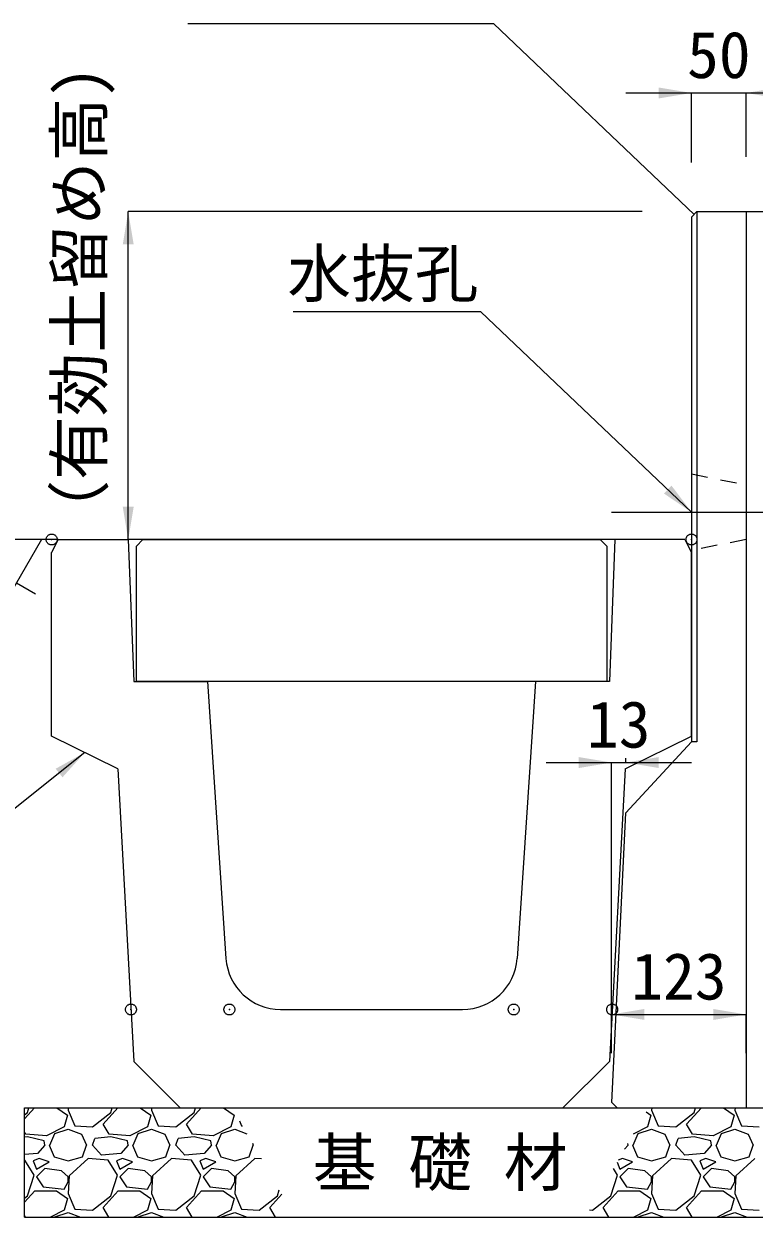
# Model space of a CAD drawing. Units: millimetres at full size, sheet at 1:20. Extents: x 201886 to 211886, y 860265 to 873235.
# Drawn here: x 202568 to 203236, y 864407 to 865499 of the extents above; entities that cross this region are included whole.
import ezdxf
from ezdxf.enums import TextEntityAlignment as Align

# ---------------------------------------------------------------- set-up
doc = ezdxf.new("R2010")
doc.units = ezdxf.units.MM
doc.header["$LTSCALE"] = 20
doc.header["$PDMODE"] = 32
doc.header["$PDSIZE"] = 10
doc.linetypes.add('USER1', pattern=[1.35, 0.75, -0.6])
doc.linetypes.add('USER2', pattern=[28.575, 19.05, -3.175, 3.175, -3.175])
for name, color, linetype, lineweight in [('0_2', 7, 'Continuous', 20), ('UKパネル', 2, 'Continuous', 20), ('ハッチング', 7, 'Continuous', 5), ('寸法線', 7, 'Continuous', 13), ('引出線', 4, 'Continuous', 13), ('本体', 2, 'Continuous', 13), ('補助線', 8, 'USER2', 13)]:
    doc.layers.add(name, color=color, linetype=linetype, lineweight=lineweight)
doc.layers.add('文字', color=7, linetype='Continuous')
doc.styles.add('ＭＳ ゴシック', font='')
doc.styles.get('ＭＳ ゴシック').set_extended_font_data('MS Gothic')

# ---------------------------------------------------------------- blocks, each defined once
blk = doc.blocks.new('filled_arrow')
at = {"color": 0, "linetype": 'Continuous', "lineweight": -2}
blk.add_solid([(7.5, 1.25), (0, 0), (7.5, -1.25)], dxfattribs=at)

msp = doc.modelspace()

# ---------------------------------------------------------------- linework, layer by layer
at = {"layer": '0_2'}
for p, q in [((203228.85, 865327.25), (203747.01, 865327.25)), ((202599.85, 865027.25), (202053.78, 865027.25)), ((202569.1, 864507.25), (203329.1, 864507.25)), ((202569.1, 864407.25), (202569.1, 864507.25)), ((202569.1, 864407.25), (203329.1, 864407.25))]:
    msp.add_line(p, q, dxfattribs=at)
at = {"layer": 'UKパネル'}
for p, q in [((203178.85, 865322.25), (203183.85, 865327.25)), ((203178.85, 865322.25), (203178.85, 864842.25)), ((203183.85, 865327.25), (203228.85, 865327.25)), ((203228.85, 865327.25), (203228.85, 864507.25)), ((203118.85, 864777.25), (203178.85, 864842.25)), ((203106.09, 864512.25), (203118.85, 864777.25)), ((203110.85, 864507.25), (203106.09, 864512.25)), ((203110.85, 864507.25), (203228.85, 864507.25))]:
    msp.add_line(p, q, dxfattribs=at)
at = {"layer": 'UKパネル', "color": 4, "lineweight": 5}
for p, q in [((203183.85, 865327.25), (203183.85, 864842.25)), ((203183.85, 864842.25), (203178.85, 864842.25))]:
    msp.add_line(p, q, dxfattribs=at)
at = {"layer": 'UKパネル', "linetype": 'USER1', "lineweight": 9}
for p, q in [((203178.85, 865087.25), (203228.85, 865077.25)), ((203228.85, 865027.25), (203178.85, 865017.25))]:
    msp.add_line(p, q, dxfattribs=at)
at = {"layer": 'ハッチング', "lineweight": 9}
for p, q in [((202584.53, 865027.25), (202555.88, 864977.63)), ((202561.69, 864987.68), (202579.1, 864977.63))]:
    msp.add_line(p, q, dxfattribs=at)
at = {"layer": 'ハッチング'}
for p, q in [((202569.1, 864497.04), (202578.29, 864507.25)), ((202569.1, 864500.95), (202571.65, 864502.92)), ((202571.65, 864502.92), (202573.04, 864507.25)), ((202598.67, 864507.25), (202608.23, 864500.64)), ((202609.08, 864507.25), (202608.99, 864505.21)), ((202608.99, 864505.21), (202615.08, 864490.73)), ((202631.09, 864489.97), (202647.85, 864502.92)), ((202640.99, 864492.25), (202654.49, 864507.25)), ((202647.85, 864502.92), (202649.24, 864507.25)), ((202674.87, 864507.25), (202684.43, 864500.64)), ((202685.28, 864507.25), (202685.19, 864505.21)), ((202685.19, 864505.21), (202691.28, 864490.73)), ((202707.29, 864489.97), (202724.05, 864502.92)), ((202717.19, 864492.25), (202730.69, 864507.25)), ((202724.05, 864502.92), (202725.44, 864507.25)), ((202751.07, 864507.25), (202760.63, 864500.64)), ((203137.39, 864503.57), (203141.63, 864500.64)), ((203142.48, 864507.25), (203142.39, 864505.21)), ((203142.39, 864505.21), (203148.48, 864490.73)), ((203164.49, 864489.97), (203181.25, 864502.92)), ((203174.39, 864492.25), (203187.89, 864507.25)), ((203181.25, 864502.92), (203182.64, 864507.25)), ((203208.27, 864507.25), (203217.83, 864500.64)), ((203218.68, 864507.25), (203218.59, 864505.21)), ((203218.59, 864505.21), (203224.68, 864490.73)), ((202608.23, 864500.64), (202605.18, 864489.97)), ((202615.08, 864490.73), (202631.09, 864489.97)), ((202646.33, 864483.11), (202640.99, 864492.25)), ((202684.43, 864500.64), (202681.38, 864489.97)), ((202691.28, 864490.73), (202707.29, 864489.97)), ((202722.53, 864483.11), (202717.19, 864492.25)), ((202760.63, 864500.64), (202757.58, 864489.97)), ((202765.51, 864495.41), (202767.48, 864490.73)), ((202767.48, 864490.73), (202768.24, 864490.69)), ((203141.63, 864500.64), (203138.58, 864489.97)), ((203148.48, 864490.73), (203164.49, 864489.97)), ((203179.73, 864483.11), (203174.39, 864492.25)), ((203217.83, 864500.64), (203214.78, 864489.97)), ((203224.68, 864490.73), (203240.69, 864489.97)), ((202570.13, 864483.11), (202569.1, 864484.87)), ((202571.65, 864480.82), (202569.1, 864480.55)), ((202589.18, 864481.59), (202570.13, 864483.11)), ((202586.89, 864477.01), (202571.65, 864480.82)), ((202605.18, 864489.97), (202589.18, 864481.59)), ((202592.22, 864473.2), (202596.8, 864483.87)), ((202596.8, 864483.87), (202608.99, 864487.68)), ((202608.99, 864487.68), (202621.18, 864483.11)), ((202621.18, 864483.11), (202625.75, 864473.2)), ((202647.85, 864480.82), (202633.37, 864479.3)), ((202665.38, 864481.59), (202646.33, 864483.11)), ((202663.09, 864477.01), (202647.85, 864480.82)), ((202681.38, 864489.97), (202665.38, 864481.59)), ((202668.42, 864473.2), (202673, 864483.87)), ((202673, 864483.87), (202685.19, 864487.68)), ((202685.19, 864487.68), (202697.38, 864483.11)), ((202697.38, 864483.11), (202701.95, 864473.2)), ((202724.05, 864480.82), (202709.57, 864479.3)), ((202741.58, 864481.59), (202722.53, 864483.11)), ((202739.29, 864477.01), (202724.05, 864480.82)), ((202757.58, 864489.97), (202741.58, 864481.59)), ((202744.62, 864473.2), (202749.2, 864483.87)), ((202749.2, 864483.87), (202761.39, 864487.68)), ((202761.39, 864487.68), (202772.35, 864483.57)), ((203138.58, 864489.97), (203125.62, 864483.18)), ((203125.62, 864473.2), (203130.2, 864483.87)), ((203130.2, 864483.87), (203142.39, 864487.68)), ((203142.39, 864487.68), (203154.58, 864483.11)), ((203154.58, 864483.11), (203159.15, 864473.2)), ((203181.25, 864480.82), (203166.77, 864479.3)), ((203198.78, 864481.59), (203179.73, 864483.11)), ((203196.49, 864477.01), (203181.25, 864480.82)), ((203214.78, 864489.97), (203198.78, 864481.59)), ((203201.82, 864473.2), (203206.4, 864483.87)), ((203206.4, 864483.87), (203218.59, 864487.68)), ((203218.59, 864487.68), (203230.78, 864483.11)), ((203230.78, 864483.11), (203235.35, 864473.2)), ((202587.65, 864473.2), (202580.79, 864465.58)), ((202587.65, 864473.2), (202586.89, 864477.01)), ((202591.46, 864473.2), (202596.03, 864462.54)), ((202621.94, 864462.54), (202625.75, 864473.2)), ((202631.09, 864473.2), (202633.37, 864479.3)), ((202639.47, 864464.06), (202631.09, 864473.2)), ((202663.85, 864473.2), (202656.99, 864465.58)), ((202663.85, 864473.2), (202663.09, 864477.01)), ((202667.66, 864473.2), (202672.23, 864462.54)), ((202698.14, 864462.54), (202701.95, 864473.2)), ((202707.29, 864473.2), (202709.57, 864479.3)), ((202715.67, 864464.06), (202707.29, 864473.2)), ((202740.05, 864473.2), (202733.19, 864465.58)), ((202740.05, 864473.2), (202739.29, 864477.01)), ((202743.86, 864473.2), (202748.43, 864462.54)), ((202774.34, 864462.54), (202778.15, 864473.2)), ((202777.42, 864474.78), (202778.15, 864473.2)), ((203121.05, 864473.2), (203117.73, 864469.51)), ((203121.05, 864473.2), (203120.75, 864474.73)), ((203124.86, 864473.2), (203129.43, 864462.54)), ((203155.34, 864462.54), (203159.15, 864473.2)), ((203164.49, 864473.2), (203166.77, 864479.3)), ((203172.87, 864464.06), (203164.49, 864473.2)), ((203197.25, 864473.2), (203190.39, 864465.58)), ((203197.25, 864473.2), (203196.49, 864477.01)), ((203201.06, 864473.2), (203205.63, 864462.54)), ((203231.54, 864462.54), (203235.35, 864473.2)), ((202580.79, 864465.58), (202569.1, 864464.57)), ((202569.36, 864459.49), (202569.1, 864459.51)), ((202577.75, 864445.77), (202569.36, 864459.49)), ((202582.32, 864461.01), (202576.98, 864458.73)), ((202576.98, 864458.73), (202580.03, 864451.11)), ((202580.03, 864451.11), (202591.46, 864457.96)), ((202591.46, 864457.96), (202582.32, 864461.01)), ((202596.03, 864462.54), (202608.99, 864458.73)), ((202608.99, 864458.73), (202621.94, 864462.54)), ((202627.28, 864461.01), (202609.75, 864445.01)), ((202645.56, 864459.49), (202627.28, 864461.01)), ((202656.99, 864465.58), (202639.47, 864464.06)), ((202653.95, 864445.77), (202645.56, 864459.49)), ((202658.52, 864461.01), (202653.18, 864458.73)), ((202653.18, 864458.73), (202656.23, 864451.11)), ((202656.23, 864451.11), (202667.66, 864457.96)), ((202667.66, 864457.96), (202658.52, 864461.01)), ((202672.23, 864462.54), (202685.19, 864458.73)), ((202685.19, 864458.73), (202698.14, 864462.54)), ((202703.48, 864461.01), (202685.95, 864445.01)), ((202721.76, 864459.49), (202703.48, 864461.01)), ((202733.19, 864465.58), (202715.67, 864464.06)), ((202730.15, 864445.77), (202721.76, 864459.49)), ((202734.72, 864461.01), (202729.38, 864458.73)), ((202729.38, 864458.73), (202732.43, 864451.11)), ((202732.43, 864451.11), (202743.86, 864457.96)), ((202743.86, 864457.96), (202734.72, 864461.01)), ((202748.43, 864462.54), (202761.39, 864458.73)), ((202761.39, 864458.73), (202774.34, 864462.54)), ((202779.68, 864461.01), (202762.15, 864445.01)), ((202785.66, 864460.51), (202779.68, 864461.01)), ((203110.84, 864457.58), (203113.43, 864451.11)), ((203115.72, 864461.01), (203111.87, 864459.36)), ((203113.43, 864451.11), (203124.86, 864457.96)), ((203124.86, 864457.96), (203115.72, 864461.01)), ((203129.43, 864462.54), (203142.39, 864458.73)), ((203142.39, 864458.73), (203155.34, 864462.54)), ((203160.68, 864461.01), (203143.15, 864445.01)), ((203178.96, 864459.49), (203160.68, 864461.01)), ((203190.39, 864465.58), (203172.87, 864464.06)), ((203187.35, 864445.77), (203178.96, 864459.49)), ((203191.92, 864461.01), (203186.58, 864458.73)), ((203186.58, 864458.73), (203189.63, 864451.11)), ((203189.63, 864451.11), (203201.06, 864457.96)), ((203201.06, 864457.96), (203191.92, 864461.01)), ((203205.63, 864462.54), (203218.59, 864458.73)), ((203218.59, 864458.73), (203231.54, 864462.54)), ((203236.88, 864461.01), (203219.35, 864445.01)), ((202587.65, 864451.87), (202580.03, 864444.25)), ((202602.89, 864449.58), (202587.65, 864451.87)), ((202608.99, 864444.25), (202602.89, 864449.58)), ((202663.85, 864451.87), (202656.23, 864444.25)), ((202679.09, 864449.58), (202663.85, 864451.87)), ((202685.19, 864444.25), (202679.09, 864449.58)), ((202740.05, 864451.87), (202732.43, 864444.25)), ((202755.29, 864449.58), (202740.05, 864451.87)), ((202761.39, 864444.25), (202755.29, 864449.58)), ((203111.15, 864445.77), (203107.48, 864451.76)), ((203121.05, 864451.87), (203113.43, 864444.25)), ((203136.29, 864449.58), (203121.05, 864451.87)), ((203142.39, 864444.25), (203136.29, 864449.58)), ((203197.25, 864451.87), (203189.63, 864444.25)), ((203212.49, 864449.58), (203197.25, 864451.87)), ((203218.59, 864444.25), (203212.49, 864449.58)), ((202571.65, 864426.72), (202577.75, 864445.77)), ((202580.03, 864444.25), (202586.13, 864435.1)), ((202605.18, 864432.82), (202608.99, 864439.68)), ((202609.75, 864445.01), (202608.99, 864429.01)), ((202608.99, 864439.68), (202608.99, 864444.25)), ((202647.85, 864426.72), (202653.95, 864445.77)), ((202656.23, 864444.25), (202662.33, 864435.1)), ((202681.38, 864432.82), (202685.19, 864439.68)), ((202685.95, 864445.01), (202685.19, 864429.01)), ((202685.19, 864439.68), (202685.19, 864444.25)), ((202724.05, 864426.72), (202730.15, 864445.77)), ((202732.43, 864444.25), (202738.53, 864435.1)), ((202757.58, 864432.82), (202761.39, 864439.68)), ((202762.15, 864445.01), (202761.39, 864429.01)), ((202761.39, 864439.68), (202761.39, 864444.25)), ((203105.05, 864426.72), (203111.15, 864445.77)), ((203113.43, 864444.25), (203119.53, 864435.1)), ((203138.58, 864432.82), (203142.39, 864439.68)), ((203143.15, 864445.01), (203142.39, 864429.01)), ((203142.39, 864439.68), (203142.39, 864444.25)), ((203181.25, 864426.72), (203187.35, 864445.77)), ((203189.63, 864444.25), (203195.73, 864435.1)), ((203214.78, 864432.82), (203218.59, 864439.68)), ((203219.35, 864445.01), (203218.59, 864429.01)), ((203218.59, 864439.68), (203218.59, 864444.25)), ((202569.1, 864420.84), (202578.51, 864431.29)), ((202569.1, 864424.75), (202571.65, 864426.72)), ((202578.51, 864431.29), (202598.32, 864431.29)), ((202586.13, 864435.1), (202605.18, 864432.82)), ((202598.32, 864431.29), (202608.23, 864424.44)), ((202608.99, 864429.01), (202615.08, 864414.53)), ((202631.09, 864413.77), (202647.85, 864426.72)), ((202640.99, 864416.05), (202654.71, 864431.29)), ((202654.71, 864431.29), (202674.52, 864431.29)), ((202662.33, 864435.1), (202681.38, 864432.82)), ((202674.52, 864431.29), (202684.43, 864424.44)), ((202685.19, 864429.01), (202691.28, 864414.53)), ((202707.29, 864413.77), (202724.05, 864426.72)), ((202717.19, 864416.05), (202730.91, 864431.29)), ((202730.91, 864431.29), (202750.72, 864431.29)), ((202738.53, 864435.1), (202757.58, 864432.82)), ((202750.72, 864431.29), (202760.63, 864424.44)), ((202761.39, 864429.01), (202767.48, 864414.53)), ((202783.49, 864413.77), (202800.25, 864426.72)), ((202793.39, 864416.05), (202804.32, 864428.2)), ((202800.25, 864426.72), (202802, 864432.21)), ((203088.29, 864413.77), (203105.05, 864426.72)), ((203098.19, 864416.05), (203111.91, 864431.29)), ((203111.91, 864431.29), (203131.72, 864431.29)), ((203119.53, 864435.1), (203138.58, 864432.82)), ((203131.72, 864431.29), (203141.63, 864424.44)), ((203142.39, 864429.01), (203148.48, 864414.53)), ((203164.49, 864413.77), (203181.25, 864426.72)), ((203174.39, 864416.05), (203188.11, 864431.29)), ((203188.11, 864431.29), (203207.92, 864431.29)), ((203195.73, 864435.1), (203214.78, 864432.82)), ((203207.92, 864431.29), (203217.83, 864424.44)), ((203218.59, 864429.01), (203224.68, 864414.53)), ((202608.23, 864424.44), (202605.18, 864413.77)), ((202615.08, 864414.53), (202631.09, 864413.77)), ((202646.13, 864407.25), (202640.99, 864416.05)), ((202684.43, 864424.44), (202681.38, 864413.77)), ((202691.28, 864414.53), (202707.29, 864413.77)), ((202722.33, 864407.25), (202717.19, 864416.05)), ((202760.63, 864424.44), (202757.58, 864413.77)), ((202767.48, 864414.53), (202783.49, 864413.77)), ((202798.53, 864407.25), (202793.39, 864416.05)), ((203085.62, 864413.89), (203088.29, 864413.77)), ((203103.33, 864407.25), (203098.19, 864416.05)), ((203141.63, 864424.44), (203138.58, 864413.77)), ((203148.48, 864414.53), (203164.49, 864413.77)), ((203179.53, 864407.25), (203174.39, 864416.05)), ((203217.83, 864424.44), (203214.78, 864413.77)), ((203224.68, 864414.53), (203240.69, 864413.77)), ((202569.93, 864407.25), (202569.1, 864408.67)), ((202605.18, 864413.77), (202592.74, 864407.25)), ((202596.62, 864407.25), (202596.8, 864407.67)), ((202596.8, 864407.67), (202608.99, 864411.48)), ((202608.99, 864411.48), (202620.27, 864407.25)), ((202681.38, 864413.77), (202668.94, 864407.25)), ((202672.82, 864407.25), (202673, 864407.67)), ((202673, 864407.67), (202685.19, 864411.48)), ((202685.19, 864411.48), (202696.47, 864407.25)), ((202757.58, 864413.77), (202745.14, 864407.25)), ((202749.02, 864407.25), (202749.2, 864407.67)), ((202749.2, 864407.67), (202761.39, 864411.48)), ((202761.39, 864411.48), (202772.67, 864407.25)), ((203138.58, 864413.77), (203126.14, 864407.25)), ((203130.02, 864407.25), (203130.2, 864407.67)), ((203130.2, 864407.67), (203142.39, 864411.48)), ((203142.39, 864411.48), (203153.67, 864407.25)), ((203214.78, 864413.77), (203202.34, 864407.25)), ((203206.22, 864407.25), (203206.4, 864407.67)), ((203206.4, 864407.67), (203218.59, 864411.48)), ((203218.59, 864411.48), (203229.87, 864407.25))]:
    msp.add_line(p, q, dxfattribs=at)
at = {"layer": '寸法線'}
for p, q in [((203118.85, 865435.8), (203288.85, 865435.8)), ((203178.85, 865372.25), (203178.85, 865435.8)), ((203228.85, 865377.25), (203228.85, 865435.8)), ((202663.85, 865027.25), (202663.85, 865327.25)), ((203133.85, 865327.25), (202663.85, 865327.25)), ((203128.85, 865027.25), (202663.85, 865027.25)), ((203045.85, 864823.18), (203178.85, 864823.18)), ((203105.85, 864557.25), (203105.85, 864823.18)), ((203118.85, 864823.18), (203118.85, 864827.25)), ((203105.85, 864592.7), (203228.85, 864592.7)), ((203105.85, 864557.25), (203105.85, 864592.7)), ((203228.85, 864557.25), (203228.85, 864592.7))]:
    msp.add_line(p, q, dxfattribs=at)
at = {"layer": '引出線'}
for points in [[(203181.35, 865324.75), (202998.05, 865499.04), (202718.26, 865499.04)], [(203178.85, 865052.25), (202986.39, 865235.7), (202814.65, 865235.7)]]:
    msp.add_lwpolyline(points, dxfattribs=at)
at = {"layer": '引出線', "lineweight": 9}
msp.add_lwpolyline([(202624.1, 864832.32), (202398.93, 864652.33), (202389.91, 864652.33), (202041.83, 864652.33)], dxfattribs=at)
at = {"layer": '本体'}
for p, q in [((202599.85, 865027.25), (202593.85, 865015.25)), ((202599.85, 865027.25), (202663.85, 865027.25)), ((202663.85, 865027.25), (202668.85, 864897.25)), ((203108.85, 865027.25), (203103.85, 864897.25)), ((203172.85, 865027.25), (203108.85, 865027.25)), ((203172.85, 865027.25), (203178.85, 865015.25)), ((202593.85, 864847.25), (202593.85, 865015.25)), ((203178.85, 864847.25), (203178.85, 865015.25)), ((202668.85, 864897.25), (202736.35, 864897.25)), ((202736.35, 864897.25), (202753.24, 864643.93)), ((203036.35, 864897.25), (203019.46, 864643.93)), ((203103.85, 864897.25), (203036.35, 864897.25)), ((202654.35, 864817.39), (202593.85, 864847.25)), ((203118.35, 864817.39), (203178.85, 864847.25)), ((202654.35, 864817.39), (202668.94, 864549.66)), ((203118.35, 864817.39), (203103.75, 864549.66)), ((202803.12, 864597.25), (202969.57, 864597.25)), ((202711.35, 864507.25), (202668.94, 864549.66)), ((203061.35, 864507.25), (203103.75, 864549.66)), ((202711.35, 864507.25), (203061.35, 864507.25))]:
    msp.add_line(p, q, dxfattribs=at)
at = {"layer": '本体', "lineweight": 20}
msp.add_lwpolyline([(202671.35, 864897.25), (202671.35, 865021.25), (202677.35, 865027.25), (203095.35, 865027.25), (203101.35, 865021.25), (203101.35, 864897.25)], close=True, dxfattribs=at)
at = {"layer": '本体'}
for centre, start, end in [((202803.12, 864647.25), 183.81407, 270), ((202969.57, 864647.25), 270, 356.18593)]:
    msp.add_arc(centre, 50, start, end, dxfattribs=at)
at = {"layer": '補助線'}
msp.add_line((203105.85, 865052.25), (203356.38, 865052.25), dxfattribs=at)
for p in [(202593.85, 865027.25), (203178.85, 865027.25), (202666.35, 864597.25), (202756.35, 864597.25), (203016.35, 864597.25), (203106.35, 864597.25)]:
    msp.add_point(p, dxfattribs=at)

# ---------------------------------------------------------------- block references
at = {"layer": '寸法線', "xscale": 4, "yscale": 4}
for p, rotation in [((203178.85, 865435.8), 180), ((202663.85, 865327.25), 270), ((202663.85, 865027.25), 90), ((203105.85, 864823.18), 180), ((203228.85, 864592.7), 180)]:
    msp.add_blockref('filled_arrow', p, dxfattribs=dict(at, rotation=rotation))
for p in [(203228.85, 865435.8), (203118.85, 864823.18), (203105.85, 864592.7)]:
    msp.add_blockref('filled_arrow', p, dxfattribs=at)
at = {"layer": '引出線', "rotation": 136.4}
for p, xscale, yscale in [((203181.35, 865324.75), 0.16, 0.16), ((203178.85, 865052.25), 4, 4)]:
    msp.add_blockref('filled_arrow', p, dxfattribs=dict(at, xscale=xscale, yscale=yscale))
at = {"layer": '引出線', "lineweight": 9, "xscale": 4, "yscale": 4, "rotation": 218.6}
msp.add_blockref('filled_arrow', (202624.1, 864832.32), dxfattribs=at)

# ---------------------------------------------------------------- texts
at = {"layer": '寸法線', "style": 'ＭＳ ゴシック'}
for s, p in [('50', (203203.85, 865470.8)), ('13', (203112.35, 864858.18)), ('123', (203167.35, 864627.7))]:
    msp.add_text(s, height=42.72, dxfattribs=at).set_placement(p, align=Align.MIDDLE_CENTER)
msp.add_text('（有効土留め高)', height=42.72, rotation=90, dxfattribs=at).set_placement((202653.05, 865023.51), align=Align.BOTTOM_LEFT)
at = {"layer": '引出線', "style": 'ＭＳ ゴシック'}
msp.add_text('水抜孔', height=42.72, dxfattribs=at).set_placement((202984.14, 865291.98), align=Align.TOP_RIGHT)
at = {"layer": '文字', "style": 'ＭＳ ゴシック'}
msp.add_text('基 礎 材', height=42.72, dxfattribs=at).set_placement((202949.1, 864457.25), align=Align.MIDDLE_CENTER)

doc.saveas('drawing.dxf')
